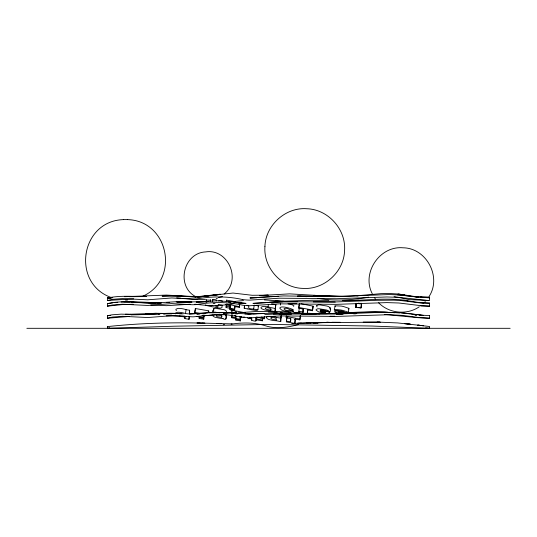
<?xml version="1.0" encoding="UTF-8"?>
<svg xmlns="http://www.w3.org/2000/svg" width="537" height="537" viewBox="0 0 537 537"><rect width="100%" height="100%" fill="white"/><g stroke="black" fill="none" stroke-linecap="round" stroke-linejoin="round"><path stroke-width="0.81" d="M256.115 319.414C256.679 322.422 253.229 320.683 251.672 320.26C252.632 317.354 247.557 319.656 247.45 317.629M255.901 320.972L255.901 319.817M276.166 320.69L280.71 321.65L280.71 318.112L276.656 317.515M280.71 321.65L281.274 315.575M223.083 318.716C226.332 320.998 227.339 317.005 225.258 314.387M225.842 319.119L226.399 314.501M226.419 312.816L226.339 311.004L225.225 310.164A6.135 1.329 8.1 0 0 224.016 309.708L215.545 308.332A4.121 0.893 8.1 0 0 214.417 308.406L213.504 308.856L212.967 312.796M189.353 316.911L189.011 319.273L189.058 316.716M189.595 313.769L189.642 310.272L189.091 314.179M199.14 318.36L199.153 317.542L199.663 317.515L203.59 318.266L203.738 319.2L199.227 318.441L199.361 316.803M240.361 320.904L235.991 320.186L235.783 319.233M235.803 319.2L240.18 319.938L240.368 320.884L240.925 316.582M287.02 317.166L286.355 321.784L286.805 322.012L294.86 323.408L294.967 319.186M294.9 323.375L295.464 318.696M203.892 315.239L203.536 317.602L203.597 315.461M240.24 316.662L240.187 319.26L240.522 316.924M255.948 319.784L262.486 320.804L262.163 319.992L255.968 318.803L256.31 317.099M290.638 321.676L290.698 318.401M198.113 313.897L194.73 313.138L195.327 308.513L208.114 310.742C209.007 310.561 209.054 312.192 208.108 311.722M195.287 308.553L195.757 309.466M208.195 315.494L206.879 315.494M245.389 312.823L231.977 310.191L232.266 311.118M244.825 317.099L243.06 317.099M290.678 318.367C289.993 319.012 284.268 317.367 286.765 316.622L299.445 318.944L299.881 319.871L300.431 315.957M235.924 317.562L235.965 315.984M236.495 312.829L236.488 311.943L235.515 311.728M255.914 318.756L256.129 317.132M240.18 319.28L231.742 317.776L231.997 314.682M239.603 304.922L239.227 307.298L239.663 304.284M254.243 305.09L253.605 309.064L257.908 309.789L256.887 310.332A3.94 0.805 8.5 0 1 255.753 310.379L250.745 309.668A5.377 1.101 8.5 0 1 249.913 309.453L247.275 308.856M307.855 309.52L307.231 313.91L307.58 309.99L312.474 310.742L313.125 306.164L312.836 306.882M303.479 313.313C297.686 314.085 296.995 309.607 303.016 312.265M299.331 307.97L299.371 308.439M329.691 312.239C328.201 315.105 322.952 312.487 320.26 312.393A6.988 1.43 8.5 0 1 318.723 311.937L316.139 310.211A28.884 5.907 8.5 0 1 316.206 309.44L317.75 308.802A4.826 0.987 8.5 0 1 319.112 308.775L326.221 309.923A6.874 1.403 8.5 0 1 327.973 310.493L329.691 311.688L325.402 310.735A2.497 0.51 8.5 0 0 324.731 310.487L321.274 309.883A1.873 0.383 8.5 0 0 320.703 309.896L320.18 310.185L329.06 311.97C330.691 313.145 330.839 308.278 329.94 308.144M330.275 308.339L330.047 309.218M274.951 311.796L275.823 304.586L274.978 311.775L270.621 310.769M234.515 310.581L230.158 309.822L230.011 308.923M230.024 308.903L234.4 309.674L234.528 310.561L235.132 306.379M247.201 308.862L244.234 308.251L244.476 305.372M234.803 306.694L234.427 309.064L234.716 306.573L239.227 307.298M303.324 309.178L303.049 312.239L303.512 309.124M222.761 301.572L222.123 301.009M210.423 299.988L210.457 301.512M212.048 305.224L211.699 305.795L209.732 305.291M212.618 301.479L212.813 299.371L212.464 301.713M215.867 305.345L215.84 306.506L217.733 306.949L218.324 304.385L222.123 305.097L221.962 307.627L220.405 308.097A3.141 0.644 8.5 0 1 219.25 308.05L216.243 307.553A3.746 0.765 8.5 0 1 215.317 307.312L213.739 306.909A3.417 0.698 8.5 0 1 211.732 306.701L210.544 306.466A3.309 0.678 8.5 0 1 209.725 306.251L205.705 305.352L218.794 305.674L233.937 303.747M216.492 300.995L216.451 299.988L213.458 299.351M218.821 300.982L219.089 300.465L221.962 300.982M225.869 304.419C226.345 306.358 232.091 304.049 230.165 307.399C229.829 306.124 224.218 306.412 226.574 307.647L234.427 309.064M235.481 301.74L226.52 300.123L226.426 300.814L226.896 301.022M303.304 309.144L298.747 308.097L299.384 303.546M298.74 308.084L299.377 303.667M205.765 304.727L205.698 305.331L194.777 304.211M206.436 300.015L206.369 301.519M341.015 313.783A9.048 1.853 8.5 0 1 337.766 313.078C331.269 311.413 336.437 310.48 339.659 311.366A13.257 2.712 8.5 0 1 340.753 311.534L344.251 311.836L341.928 311.064A7.652 1.564 8.5 0 0 341.002 310.883L337.84 310.822L334.283 309.956L335.122 305.808L341.196 306.077A11.277 2.302 8.5 0 1 343.344 306.473L348.735 308.272A5.175 1.061 8.5 0 1 348.889 308.688L348.345 308.997M334.866 306.036L335.35 306.325M189.011 319.273L184.909 318.582L185.037 316.924M188.239 313.87L185.493 313.541L186.044 309.648L184.413 309.184A4.705 1.02 8.1 0 0 183.365 308.923L183.03 308.856A6.639 1.436 8.1 0 0 181.338 308.574L179.6 308.399A4.705 1.02 8.1 0 0 178.17 308.379L176.029 309.171A29.105 6.296 8.1 0 0 175.948 309.909L176.405 310.608M194.723 313.125L195.159 310.01M203.738 319.2L204.288 315.306M208.537 312.568L208.759 311.01M217.223 314.95L216.518 315.367A25.226 5.457 8.1 0 0 216.518 316.051L216.82 316.474A2.678 0.577 8.1 0 0 217.639 316.817L221.439 317.32L221.909 315.628M231.588 312.574L231.917 310.238M231.642 317.669L231.971 315.333M235.897 317.589L235.81 316.024M235.77 320.045L235.991 318.488M251.625 320.193L251.846 318.636M262.492 320.79L262.835 317.85M256.84 317.099L257.74 317.206A2.833 0.611 8.1 0 1 259.196 317.548L259.337 317.595A2.067 0.45 8.1 0 1 259.915 317.991L264.123 318.817L264.513 316.434M280.737 318.166L281.066 315.83M286.08 317.333L286.302 315.776M286.355 321.784L286.899 317.226M290.611 321.703L290.745 318.575M299.894 319.173L300.452 315.279M356.729 307.043L356.018 306.922L355.682 306.003L356.031 303.613M360.978 307.99L361.502 303.767L360.938 307.996L355.783 307.305L356.152 303.868M355.783 307.298L356.36 303.318M355.997 306.916L356.346 304.526M206.396 299.753L206.047 302.089L206.624 302.056M210.175 301.277L210.403 299.713M226.252 301.72L226.48 300.163M225.943 307.379L226.366 304.425M229.93 307.372L230.279 305.029M230.266 307.365L230.655 304.231M229.943 309.688L230.178 308.124M244.228 308.218L244.577 305.882M257.914 309.802L258.498 305.902L255.995 305.278M275.239 308.5L272.058 307.849A6.162 1.262 8.5 0 0 272.004 307.896L270.447 307.513A4.095 0.839 8.5 0 0 269.681 307.278L268.037 306.909L268.393 304.566M298.726 312.259L299.344 307.735M302.707 312.245L303.177 309.131M312.48 310.728L313.058 306.842M348.338 312.46L348.916 308.56M213.504 308.882L214.015 309.097M258.498 305.902L258.008 306.325M194.736 312.447L200.724 313.386M226.386 315.239L225.788 315.266M281.26 317.77L280.596 317.783M286.349 321.119L290.302 321.69M316.79 305.54L318.334 304.902A4.826 0.987 8.5 0 1 319.696 304.875L326.805 306.023A6.874 1.403 8.5 0 1 328.55 306.593L330.275 307.775L329.517 307.755M275.562 307.876L275.206 307.923M298.807 307.446L312.547 310.077M231.669 317.018L235.589 317.582M221.721 317.132L221.747 317.078A24.83 5.37 8.1 0 0 221.835 316.34L221.398 315.769A2.376 0.517 8.1 0 0 220.868 315.548L217.532 314.95M429.043 296.538C441.958 277.018 426.391 247.919 402.992 247.799C379.693 245.617 361.341 273.058 372.282 293.752M212.954 312.749L213.86 312.299A4.121 0.893 8.1 0 1 214.995 312.225L219.975 312.776M280.656 303.707L280.515 303.929A32.522 6.652 8.5 0 0 280.388 304.351L280.609 305.063M334.289 309.936L336.33 309.513L340.612 309.977A11.277 2.302 8.5 0 1 342.76 310.373L348.151 312.172A5.175 1.061 8.5 0 1 348.312 312.588L346.318 312.99L338.558 312.205L341.794 313.138L345.519 313.353M424.19 302.761L425.277 301.613M224.151 294.001C241.818 279.999 228.057 248.269 205.611 251.913C183.426 252.907 175.8 285.637 195.173 296.37M299.881 319.871L295.008 319.153M240.898 317.025L239.717 316.897M295.431 319.508L294.451 319.421M419.303 306.768C407.026 315.293 389.003 313.514 378.625 302.761M307.795 310.044L307.426 310.05M142.741 296.249C180.244 279.602 168.813 220.667 127.497 219.613M203.516 317.609L197.039 316.508M253.605 309.064L251.41 308.923A5.813 1.188 8.5 0 1 250.638 308.768L249.168 308.379A2.208 0.45 8.5 0 1 248.705 308.137L248.765 305.761L247.027 305.298M216.196 298.713L217.458 298.223M267.392 316.521C264.882 317.427 268.017 319.522 269.393 319.602A7.149 1.544 8.1 0 0 271.709 320.213L273.205 320.488A3.927 0.852 8.1 0 0 276.179 320.696L276.24 320.69M240.267 316.635L241.932 316.89M129.263 296.686L146.359 296.585C133.377 296.659 120.214 295.236 107.4 298.022L107.4 300.519L112.434 299.344L122.503 298.585L147.675 299.814L171.753 297.961L192.233 299.096A63.245 63.245 0 0 0 196.884 298.901C212.135 296.216 227.607 296.129 242.724 299.586M155.462 302.922L149.145 303.103L161.073 302.593C143.204 304.425 125.067 299.29 107.4 303.673L107.4 306.157L112.434 304.982L122.503 304.224L147.675 305.452L171.753 303.6L192.233 304.734A63.245 63.245 0 0 0 196.884 304.539C212.135 301.854 227.607 301.767 242.724 305.224A59.459 59.459 0 0 0 249.772 305.761L279.515 303.841L336.256 304.351L386.888 302.606L398.816 302.989L421.283 305.714L429.6 306.157L429.6 302.848L419.209 302.579L403.804 300.196M181.446 313.736C164.315 312.031 147.225 315.655 130.075 314.373L130.867 314.373L125.322 314.273L135.767 314.595L121.255 314.138L111.931 314.823L107.4 315.756L107.4 318.24L112.434 317.065L122.503 316.306L147.675 317.535L172.585 315.662L192.233 316.817A53.848 53.848 0 0 0 193.81 316.796L217.861 314.427L228.124 314.964L242.724 317.307L250.148 317.844L279.911 315.917L336.256 316.434L389.057 314.702L402.669 315.4L419.316 317.582L429.6 318.24L429.6 315.521M107.4 326.523L107.4 328.308L109.649 327.785M213.941 309.983L212.827 310.628A29.105 6.296 8.1 0 0 212.753 311.373L212.9 311.735M298.397 324.603C287.657 327.322 276.313 329.275 265.479 325.784C254.35 322.294 242.61 322.509 231.172 324.106M218.452 297.485L222.466 296.659M320.159 311.098L325.758 312.259L323.603 312.239A6.793 1.389 8.5 0 1 322.589 312.051L320.683 311.527A2.631 0.537 8.5 0 1 320.153 311.178L320.133 311.124M107.4 303.64L112.931 302.841M361.542 304.016L356.843 303.418M355.695 307.043L356.81 307.164M300.297 316.031L299.988 316.024M268.064 316.374L271.863 316.38A4.9 1.061 8.1 0 1 273.487 316.615L275.145 316.978A4.135 0.893 8.1 0 1 276.105 317.28L276.421 317.407M368.657 297.189C351.883 300.062 334.726 301.297 317.87 298.344M107.4 306.157L122.302 304.586L133.21 304.251M202.342 296.686L220.345 294.236L194.985 296.941L201.536 296.786M107.4 326.61C139.761 323.153 172.431 322.207 204.946 323.22L196.985 322.979L200.153 323.019M109.038 298.277L110.676 298.082M208.544 295.853L197.683 297.122L218.284 294.833M107.4 315.749L110.756 315.36M243.496 300.552L228.856 302.042M237.958 312.809L256.384 311.473L273.89 311.346M224.204 314.38L201.865 315.87M112.757 297.626L107.4 298.149L112.22 297.693M114.515 302.613L117.804 302.311M129.028 316.481L107.4 318.24M270.225 296.753L250.054 297.914L256.558 297.834M133.686 298.814L107.4 300.519M202.865 313.856L205.134 313.675M107.4 298.028L109.004 297.901M110.615 297.78L112.22 297.652M196.864 314.32L199.885 314.078M355.695 305.996L356.212 306.043M273.373 314.031L336.934 314.071L384.432 312.198L402.77 312.876L422.767 315.253L429.6 315.588M123.55 219.613C80.094 220.861 70.944 284.046 111.958 297.76M167.437 302.586L169.739 302.425M313.313 322.979L327.778 322.415L297.686 323.287L310.755 322.818L306.734 322.918M154.851 302.955L176.519 301.713L191.964 302.163L177.391 302.049M166.98 302.62L168.625 302.506M124.557 296.713L166.356 295.088L198.26 296.773L233.038 293.041L252.162 295.283L268.232 295.162L259.337 295.605L289.544 293.867L330.483 296.229L343.472 296.431L314.011 295.357C329.047 296.296 344.143 296.78 359.179 295.592L356.749 295.786L380.908 293.652L389.271 293.477L398.132 294.001L416.115 296.726L429.6 297.283L420.478 297.089L421.639 297.129M296.78 303.7L288.121 303.68M200.12 313.339L207.443 312.896M225.775 312.796L235.354 312.219M166.49 302.62L168 302.532M223.432 312.95L228.373 312.648L223.6 312.876M264.822 314.534L278.233 313.85L291.631 313.87L278.871 313.789L290.826 313.877M205.517 299.377L195.414 299.364L183.043 298.384M271.057 296.706L278.495 296.29M176.163 302.076L208.181 301.666M208.886 312.816L236.213 312.453M342.519 300.592C364.294 300.874 386.204 297.102 407.865 300.74M256.807 313.675L247.913 313.97L280.797 312.89L326.469 313.695L375.282 312.017L399.937 312.816M223.204 324.697L224.573 324.63M265.916 302.68L252.987 303.378L277.736 301.841L297.525 301.72M267.305 302.62L273.749 302.378M314.836 322.764L323.824 322.455M353.648 313.863L356.118 313.756M322.717 322.448L317.152 322.697L380.203 322.153L363.2 322.099M121.094 302.009L132.901 301.734L161.12 302.861M157.375 303.15L161.275 302.982M190.212 304.237L166.483 305.674L150.736 304.996M125.43 314.427L156.321 313.299L178.257 313.608M347.399 313.272L350.547 313.138M291.799 323.496L301.344 323.099M163.476 313.883L171.712 313.87M331.564 322.401L326.476 322.341L328.275 322.274M226.789 312.803L235.454 312.521M107.4 328.308L174.183 326.207L269.279 324.415L371.913 326.026L429.6 328.308L429.6 326.523L417.699 325.1L423.626 325.751M159.865 314.004L131.021 314.877M163.597 313.877L165.094 313.83M189.568 313.816L194.884 313.635M343.069 314.239L336.538 314.413M310.131 323.005L317.803 323.005M158.247 314.044L159.737 313.997M209.531 300.069L206.644 300.069M156.321 313.299L145.507 313.628M264.17 313.548L252.833 313.87M161.181 302.888L157.354 302.996L161.12 302.895M251.289 313.91L244.946 313.991M123.557 219.613L127.491 219.613M125.524 300.116L127.491 300.069M356.756 300.371L359.374 300.304L344.754 300.646M250.054 297.914L283.422 295.934L335.444 296.679M283.006 301.727L269.272 302.318L283.006 301.727L335.242 301.995M189.715 314.111L214.552 312.272L248.396 313.95M274.722 313.427L277.139 313.407M151.098 303.204L153.454 303.197M282.442 301.237L312.333 300.27L328.872 300.371M26.85 328.308L510.15 328.308M208.188 301.687L196.22 302.156L216.961 300.76L230.266 301.64M340.297 322.294L331.853 322.26M184.99 316.132L166.168 315.783M313.487 296.431L297.431 296.115L335.82 296.545L389.406 294.538L401.226 295.048L418.699 297.23L397.34 294.773M429.6 297.867L415.692 296.84M313.239 301.888L335.578 301.955L377.363 300.29L393.802 300.17L401.683 300.646L420.632 302.982L429.6 303.459M326.476 322.341L338.612 322.482M429.6 306.157L420.666 305.902M429.6 318.24L417.927 317.676L384.317 314.413M129.786 301.935L123.846 301.821M315.957 314.407L301.291 314.105M377.189 322.059L397.588 322.925L423.223 325.737M232.085 323.885L201.865 323.079M428.184 300.505L398.816 297.35L386.888 296.968L336.256 298.713L279.515 298.203L249.772 300.123A59.459 59.459 0 0 1 242.724 299.586M268.258 311.997L277.199 312.272M280.448 312.373L282.073 312.42M223.372 313.246L224.99 313.299M298.988 296.424L307.083 296.686M274.649 311.366L288.758 312.051M216.458 323.522L221.157 323.697M319.737 313.877L308.453 313.259M264.298 299.908L283.865 301.23M149.481 303.13L131.115 302.224M231.635 313.615L233.3 313.695M234.964 313.783L237.461 313.903M294.336 312.662C325.489 316.098 356.602 310.305 387.754 312.252M241.898 303.163L238.066 302.787L246.033 303.392L234.394 302.21M296.76 313.212L298.968 313.346M299.539 296.263L301.599 296.404M390.869 312.474L394.762 312.742M275.736 300.861L284.469 301.499M401.589 312.95L409.979 313.863M419.209 302.579L423.727 302.942L422.961 302.875M419.733 315.232L422.874 315.488M241.543 303.13L232.897 302.331M176.666 297.8L180.915 298.183M410.758 324.16L404.777 323.61L409.765 324.093M425.619 327.932L429.6 328.308M230.964 302.096L228.648 301.875L230.064 302.029M423.116 315.333L410.812 313.964M293.759 312.494L297.015 312.836M414.906 314.783L416.551 314.957M358.414 303.21L361.146 303.546L361.018 303.143M358.374 303.318L361.482 303.761M359.602 307.426L360.535 307.406M358.776 307.426L360.911 307.741M398.132 294.001L400.427 294.31M402.569 294.571L404.784 294.867M293.511 306.385C295.853 305.828 289.04 303.566 288.174 303.814M394.051 296.679L396.393 297.021M222.278 318.448L220.519 318.28A4.961 1.074 8.1 0 1 219.331 318.146L215.552 317.367A6.202 1.343 8.1 0 1 214.189 316.911L212.196 315.266A29.105 6.296 8.1 0 1 212.182 314.964M186.044 309.648L189.635 310.252M226.507 304.036L239.314 306.627M397.172 297.162L409.362 299.633L429.6 300.519L429.6 297.209M249.329 317.629L251.517 318.018L251.638 317.629M232.259 315.125L231.608 314.977M234.286 315.501L235.421 315.702M300.841 303.68L313.118 306.15M305.311 313.662L306.231 313.836M213.182 303.311L215.022 303.66M185.493 313.541L183.862 313.078A4.705 1.02 8.1 0 0 182.815 312.816L182.479 312.749A6.639 1.436 8.1 0 0 180.788 312.467L179.049 312.292A4.705 1.02 8.1 0 0 177.613 312.272L175.478 313.064A29.105 6.296 8.1 0 0 175.398 313.803L175.411 313.87M183.231 313.863L179.774 313.776A24.83 5.37 8.1 0 0 179.727 313.91M271.521 303.808L272.581 303.996A6.162 1.262 8.5 0 1 272.642 303.955L275.817 304.573M317.132 306.909L316.743 306.372A28.884 5.907 8.5 0 1 316.79 305.54M374.618 297.874L375.531 299.169M264.184 318.77L262.7 317.515A6.874 1.49 8.1 0 0 261.412 317.052M184.815 318.481L184.708 317.038L183.104 316.736A3.537 0.765 8.1 0 1 182.372 316.655L180.043 316.226A6.511 1.41 8.1 0 1 179.472 316.085M268.037 306.909A4.9 1 8.5 0 0 266.412 306.654C263.251 305.58 257.451 307.674 263.714 309.627A7.149 1.463 8.5 0 0 266.003 310.238L267.5 310.534A3.927 0.805 8.5 0 0 270.487 310.782M221.815 314.42A2.611 0.564 8.1 0 1 221.801 314.669L220.64 314.541A5.598 1.208 8.1 0 0 220.19 314.42M222.318 318.434A1.571 0.342 8.1 0 1 223.063 318.716M186.567 316.702A46.685 6.222 -1.4 0 1 184.037 316.696M288.933 312.467A91.458 39.55 11.5 0 1 290.866 312.621M334.739 316.219A62.769 30.904 5.7 0 1 330.08 316.219M271.024 309.191L271.024 309.299A10.579 2.161 8.5 0 1 270.762 309.688L269.816 309.903A1.833 0.376 8.5 0 1 269.232 309.883L266.238 309.245L265.211 308.319A10.116 2.067 8.5 0 1 265.459 307.963L266.694 307.708A1.866 0.383 8.5 0 1 267.319 307.748L268.037 307.842A3.235 0.665 8.5 0 1 269.252 308.11A3.041 0.624 8.5 0 1 269.977 308.345L271.024 309.191M264.922 246.611C263.378 267.829 281.462 287.899 302.794 288.389C324.079 290 344.016 271.776 344.573 250.517C346.117 229.299 328.033 209.229 306.701 208.739C285.416 207.128 265.479 225.352 264.922 246.611M293.484 311.212L293.242 311.487A5.048 1.034 8.5 0 1 291.101 311.755C287.53 311.091 281.824 311.735 279.811 308.251A32.522 6.652 8.5 0 1 279.931 307.829C282.046 304.445 301.378 312.158 289.644 309.607C288.255 308.647 285.657 307.701 284.154 308.647A26.957 5.511 8.5 0 0 284.066 309.064C286.161 311.95 290.732 309.265 293.484 311.212M271.084 317.729L271.004 317.79A10.116 2.188 8.1 0 0 270.782 318.173L271.87 319.139L274.877 319.763A1.833 0.396 8.1 0 0 275.454 319.77L276.38 319.522A10.579 2.289 8.1 0 0 276.615 319.106L275.508 318.105A3.041 0.658 8.1 0 0 274.326 317.763L272.83 317.521A1.866 0.403 8.1 0 0 272.205 317.495L271.084 317.729M170.37 295.733L162.087 296.082L180.882 296.001L179.72 295.961L196.012 296.981L170.37 295.733M416.443 314.971L414.799 314.789L416.457 314.971"/></g></svg>
